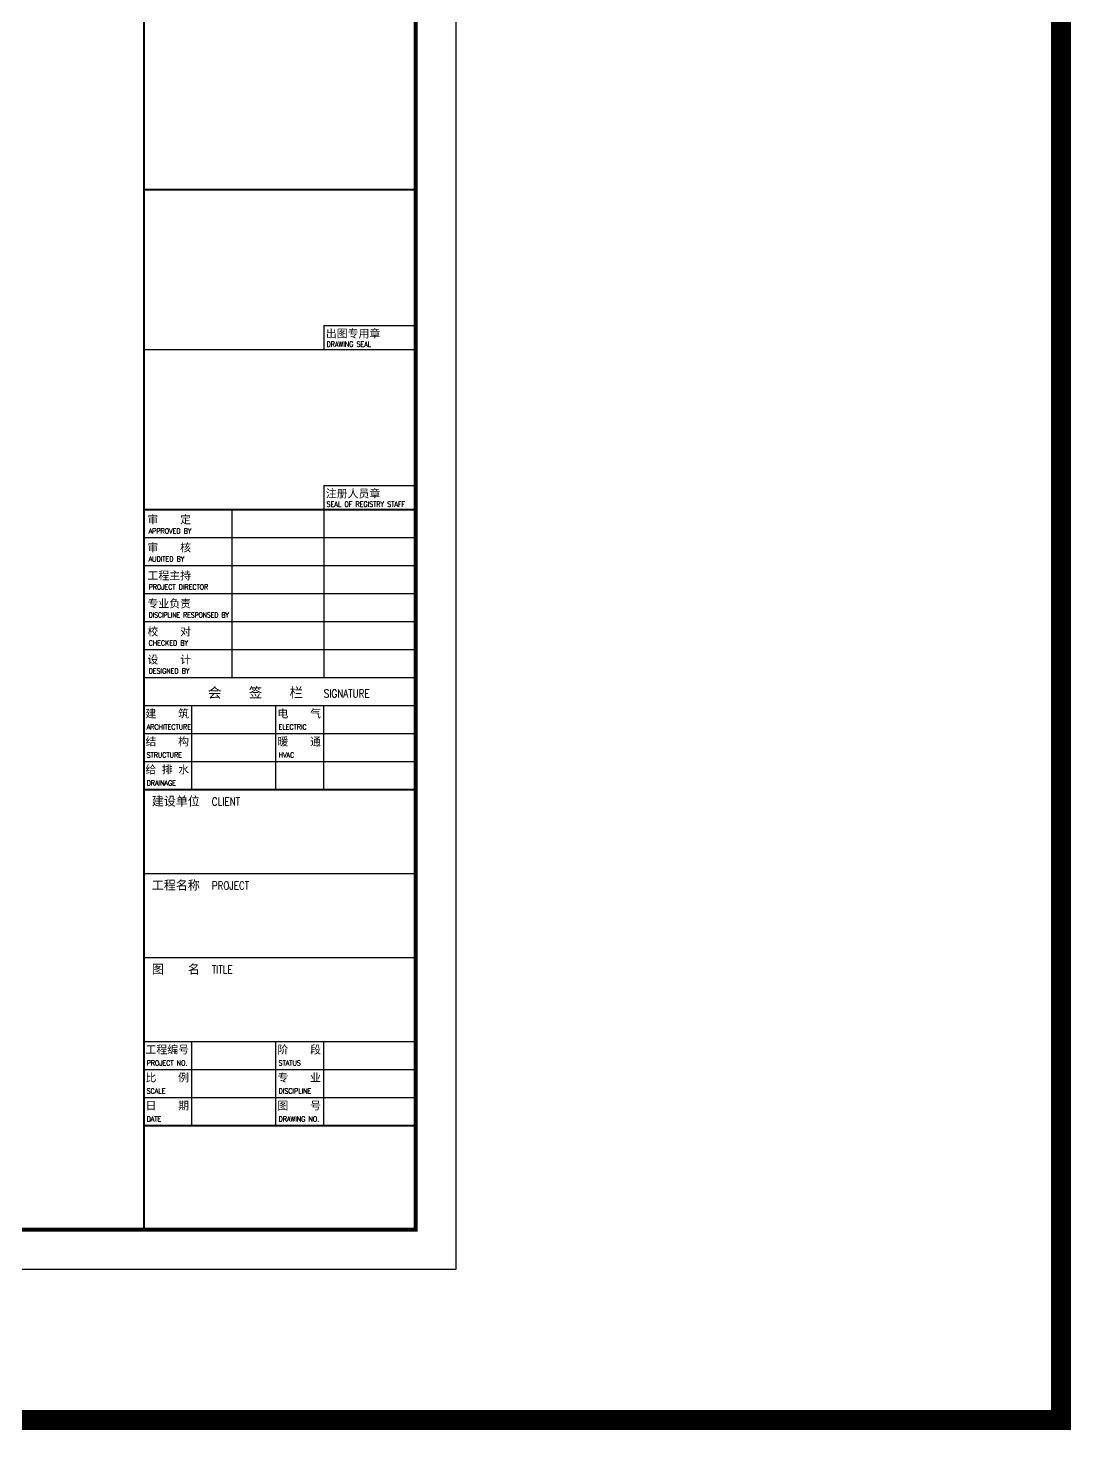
# Model space of a CAD drawing. Extents: x 246015 to 608740, y -108003 to 88400.
# Drawn here: x 556582 to 608740, y -108003 to -37910 of the extents above; entities that cross this region are included whole.
import ezdxf

# ---------------------------------------------------------------- set-up
doc = ezdxf.new("R2010")
doc.units = 0
doc.header["$LTSCALE"] = 3000
doc.header["$MEASUREMENT"] = 0
doc.linetypes.add('DOTE', pattern=[2.42, 2, -0.2, 0.02, -0.2])
doc.layers.add('PUB_TITLE', color=4, linetype='CONTINUOUS')
doc.layers.add('stair', color=2, linetype='CONTINUOUS')
doc.layers.add('红线', color=7, linetype='CONTINUOUS', true_color=0xe0150b)
doc.styles.add('英文TY', font='simplex.shx', dxfattribs={"width": 0.8})
doc.styles.add('黑体TY', font='simhei.ttf')

msp = doc.modelspace()

# ---------------------------------------------------------------- linework, layer by layer
at = {"layer": 'PUB_TITLE'}
for p, q in [((571373.8, -52785.8), (575973.8, -52785.8)), ((571373.8, -52785.8), (571373.8, -53985.8)), ((562373.8, -53985.8), (575973.8, -53985.8)), ((571373.8, -60785.8), (575973.8, -60785.8)), ((571373.8, -60785.8), (571373.8, -70385.8)), ((566773.8, -61985.8), (566773.8, -70385.8)), ((562373.8, -63385.8), (575973.8, -63385.8)), ((562373.8, -64785.8), (575973.8, -64785.8)), ((562373.8, -66185.8), (575973.8, -66185.8)), ((562373.8, -67585.8), (575973.8, -67585.8)), ((562373.8, -68985.8), (575973.8, -68985.8)), ((562373.8, -70385.8), (575973.8, -70385.8)), ((562373.8, -71785.8), (575973.8, -71785.8)), ((564773.8, -75985.8), (564773.8, -71785.8)), ((568973.8, -75985.8), (568973.8, -71785.8)), ((571373.8, -75985.8), (571373.8, -71785.8)), ((562373.8, -73185.8), (575973.8, -73185.8)), ((562373.8, -74585.8), (575973.8, -74585.8)), ((562373.8, -80185.8), (575973.8, -80185.8)), ((562373.8, -84385.8), (575973.8, -84385.8)), ((562373.8, -88585.8), (575973.8, -88585.8)), ((564773.8, -92785.8), (564773.8, -88585.8)), ((568973.8, -92785.8), (568973.8, -88585.8)), ((571373.8, -92785.8), (571373.8, -88585.8)), ((562373.8, -89985.8), (575973.8, -89985.8)), ((562373.8, -91385.8), (575973.8, -91385.8))]:
    msp.add_line(p, q, dxfattribs=at)
msp.add_lwpolyline([(280723.8, -99985.8), (280723.8, 68214.2), (577973.8, 68214.2), (577973.8, -99985.8)], close=True, dxfattribs=at)
at = {"layer": 'PUB_TITLE', "const_width": 200}
msp.add_lwpolyline([(285723.8, -97985.8), (575973.8, -97985.8), (575973.8, 66214.2), (285723.8, 66214.2)], close=True, dxfattribs=at)
at = {"layer": 'PUB_TITLE', "const_width": 100}
for points in [[(562373.8, -97985.8), (562373.8, 66214.2)], [(562373.8, -45985.8), (575973.8, -45985.8)], [(562373.8, -61985.8), (575973.8, -61985.8)], [(562373.8, -75985.8), (575973.8, -75985.8)], [(562373.8, -92785.8), (575973.8, -92785.8)]]:
    msp.add_lwpolyline(points, dxfattribs=at)
at = {"layer": 'stair', "const_width": 1000}
msp.add_lwpolyline([(246515, 87899.5), (608240.1, 87899.5), (608240.1, -107502.7), (246515, -107502.7)], close=True, dxfattribs=at)
at = {"layer": '红线', "linetype": 'DOTE'}
msp.add_lwpolyline([(321625.8, 41313.5), (283782, 20451.8), (327022.4, -69761.6, -0.1186699), (571935, -34205), (582107, -28597.6), (543576.1, 41298.8, 0.0913964), (321625.8, 41313.5)], format="xyb", dxfattribs=at)
at = {"layer": '红线', "color": 31, "linetype": 'DOTE', "ltscale": 0.5}
msp.add_lwpolyline([(321625.8, 41313.5), (283782, 20451.8), (327022.4, -69761.6, -0.1186699), (571935, -34205), (582107, -28597.6), (543576.1, 41298.8, 0.0913964), (321625.8, 41313.5)], format="xyb", dxfattribs=at)

# ---------------------------------------------------------------- texts
at = {"layer": 'PUB_TITLE', "style": '黑体TY'}
for s, height, p in [('出图专用章', 400, (571473.8, -53385.8)), ('注册人员章', 400, (571473.8, -61385.8)), ('审    定', 400, (562553.8, -62685.8)), ('审    核', 400, (562553.8, -64085.8)), ('工程主持', 400, (562553.8, -65485.8)), ('专业负责', 400, (562553.8, -66885.8)), ('校    对', 400, (562553.8, -68285.8)), ('设    计', 400, (562553.8, -69685.8)), ('会    签    栏', 500, (565573.8, -71385.8)), ('建    筑', 400, (562453.8, -72385.8)), ('电    气', 400, (569053.8, -72385.8)), ('结    构', 400, (562453.8, -73785.8)), ('暖    通', 400, (569053.8, -73785.8)), ('给 排 水', 400, (562453.8, -75185.8)), ('建设单位', 440, (562773.8, -76785.8)), ('工程名称', 440, (562773.8, -80985.8)), ('图    名', 440, (562773.8, -85185.8)), ('工程编号', 400, (562453.8, -89185.8)), ('阶    段', 400, (569053.8, -89185.8)), ('比    例', 400, (562453.8, -90585.8)), ('专    业', 400, (569053.8, -90585.8)), ('日    期', 400, (562453.8, -91985.8)), ('图    号', 400, (569053.8, -91985.8))]:
    msp.add_text(s, height=height, dxfattribs=at).set_placement(p)
at = {"layer": 'PUB_TITLE', "style": '英文TY'}
for s, height, width, p in [('DRAWING SEAL', 260, 0.8, (571513.8, -53845.8)), ('SEAL OF REGISTRY STAFF', 260, 0.8, (571513.8, -61845.8)), ('APPROVED BY', 260, 0.8, (562613.8, -63185.8)), ('AUDITED BY', 260, 0.8, (562613.8, -64585.8)), ('PROJECT DIRECTOR', 260, 0.8, (562613.8, -65985.8)), ('DISCIPLINE RESPONSED BY', 260, 0.7, (562613.8, -67385.8)), ('CHECKED BY', 260, 0.8, (562613.8, -68785.8)), ('DESIGNED BY', 260, 0.8, (562613.8, -70185.8)), ('SIGNATURE', 400, 0.8, (571373.8, -71385.8)), ('ARCHITECTURE', 260, 0.8, (562513.8, -72985.8)), ('ELECTRIC', 260, 0.8, (569113.8, -72985.8)), ('STRUCTURE', 260, 0.8, (562513.8, -74385.8)), ('HVAC', 260, 0.8, (569113.8, -74385.8)), ('DRAINAGE', 260, 0.8, (562513.8, -75785.8)), ('CLIENT', 400, 0.8, (565773.8, -76785.8)), ('PROJECT', 400, 0.8, (565773.8, -80985.8)), ('TITLE', 400, 0.8, (565773.8, -85185.8)), ('PROJECT NO.', 260, 0.8, (562513.8, -89785.8)), ('STATUS', 260, 0.8, (569113.8, -89785.8)), ('SCALE', 260, 0.8, (562513.8, -91185.8)), ('DISCIPLINE', 260, 0.8, (569113.8, -91185.8)), ('DATE', 260, 0.8, (562513.8, -92585.8)), ('DRAWING NO.', 260, 0.8, (569113.8, -92585.8))]:
    msp.add_text(s, height=height, dxfattribs=dict(at, width=width)).set_placement(p)

doc.saveas('drawing.dxf')
